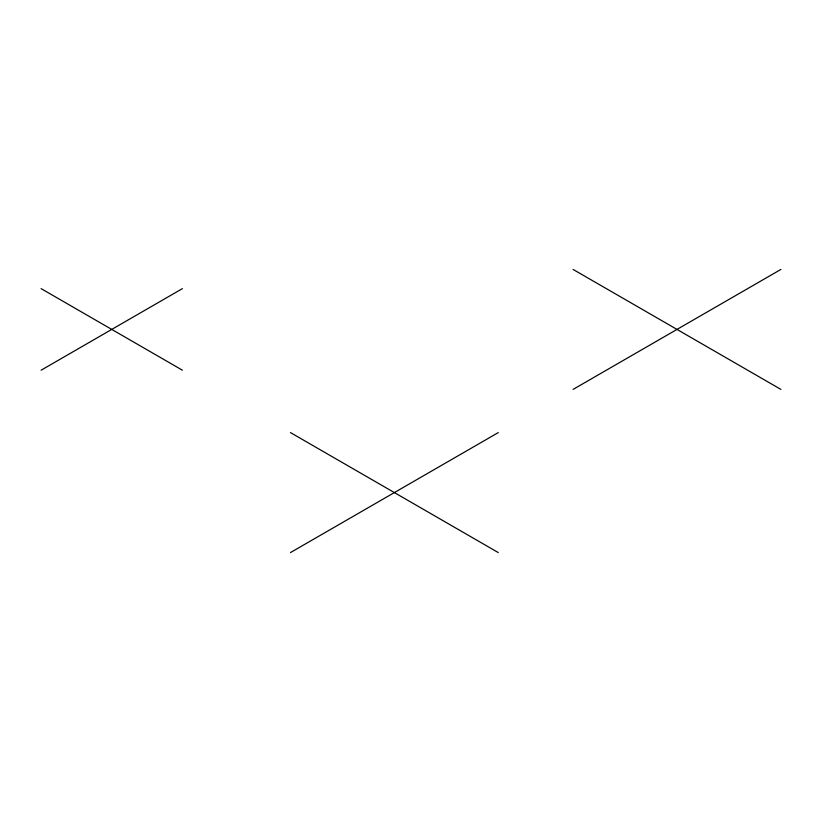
<?xml version="1.0" encoding="UTF-8"?>
<svg xmlns="http://www.w3.org/2000/svg" width="822" height="822" viewBox="0 0 822 822"><rect width="100%" height="100%" fill="white"/><g stroke="black" fill="none" stroke-linecap="round" stroke-linejoin="round"><path stroke-width="1.23" d="M41.1 370.208L182.412 288.625M290.474 552.569L498.276 432.598M573.088 389.402L780.9 269.431M573.088 269.431L780.9 389.402M41.1 288.625L182.412 370.208M290.474 432.598L498.276 552.569"/></g></svg>
